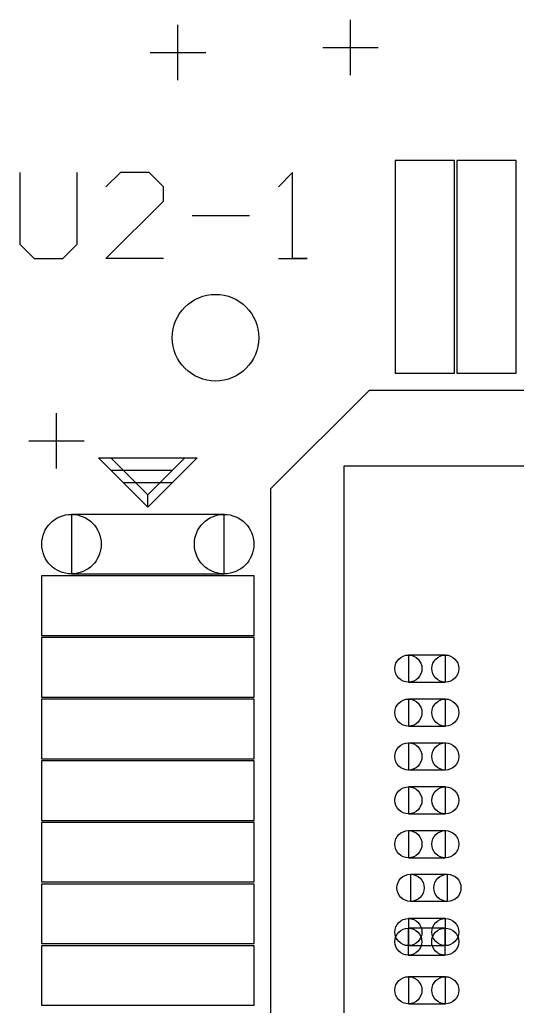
# Model space of a CAD drawing. Extents: x -69.4 to 29.6, y -21.9 to 37.7.
# Drawn here: x -35.82 to -31.78, y 16.63 to 24.63 of the extents above; entities that cross this region are included whole.
import ezdxf

# ---------------------------------------------------------------- set-up
doc = ezdxf.new("R2010")
doc.units = 0
doc.layers.get('0').update_dxf_attribs({"linetype": 'CONTINUOUS'})
for name, color, linetype in [('gg1', 1, 'CONTINUOUS'), ('gto', 5, 'CONTINUOUS'), ('gts', 1, 'CONTINUOUS')]:
    doc.layers.add(name, color=color, linetype=linetype)

# ---------------------------------------------------------------- blocks, each defined once
blk = doc.blocks.new('D47')
blk.add_lwpolyline([(-4.383991, -4.386491), (4.383991, -4.386491), (4.383991, 4.386491), (-4.383991, 4.386491)], close=True)
blk = doc.blocks.new('D63')
blk.add_lwpolyline([(0.14986, 0.10922), (-0.14986, 0.10922), (-0.14986, -0.10922), (0.14986, -0.10922)], close=True)
for centre in [(-0.14986, 0), (0.14986, 0)]:
    blk.add_circle(centre, 0.11)
blk = doc.blocks.new('D66')
blk.add_lwpolyline([(-0.863498, -0.2415), (0.863498, -0.2415), (0.863498, 0.2415), (-0.863498, 0.2415)], close=True)
blk = doc.blocks.new('D67')
blk.add_lwpolyline([(-0.2415, -0.863498), (0.2415, -0.863498), (0.2415, 0.863498), (-0.2415, 0.863498)], close=True)
blk = doc.blocks.new('D68')
blk.add_lwpolyline([(0.61976, 0.2413), (-0.61976, 0.2413), (-0.61976, -0.2413), (0.61976, -0.2413)], close=True)
for centre in [(-0.61976, 0), (0.61976, 0)]:
    blk.add_circle(centre, 0.2415)
blk = doc.blocks.new('D69')
blk.add_circle((0, 0), 0.3515)

msp = doc.modelspace()

# ---------------------------------------------------------------- linework, layer by layer
at = {"layer": 'gg1', "color": 1}
for points in [[(-34.530069, 24.140048), (-34.530069, 24.590049)], [(-33.130066, 24.181048), (-33.130066, 24.631049)], [(-34.75507, 24.365049), (-34.305069, 24.365049)], [(-33.355067, 24.406049), (-32.905066, 24.406049)], [(-35.516071, 20.989042), (-35.516071, 21.439043)], [(-35.741071, 21.214042), (-35.291071, 21.214042)]]:
    msp.add_lwpolyline(points, dxfattribs=at)
at = {"layer": 'gto', "color": 5}
for points in [[(-35.815072, 23.392047), (-35.815072, 22.809046), (-35.698071, 22.693045), (-35.465071, 22.693045), (-35.348071, 22.809046), (-35.348071, 23.392047)], [(-34.648069, 22.693045), (-35.11507, 22.693045), (-34.648069, 23.159046), (-34.648069, 23.276047), (-34.76507, 23.392047), (-34.99807, 23.392047), (-35.11507, 23.276047)], [(-33.715067, 22.693045), (-33.482067, 22.693045), (-33.599067, 22.693045), (-33.599067, 23.392047), (-33.715067, 23.276047)], [(-34.415069, 23.042046), (-33.949068, 23.042046)], [(-33.775068, 20.826042), (-32.975066, 21.626043)], [(-32.975066, 21.626043), (-23.775048, 21.626043)], [(-35.17507, 21.076042), (-34.77507, 20.676041)], [(-35.17507, 21.076042), (-34.375069, 21.076042)], [(-35.07507, 21.076042), (-34.77507, 20.776042)], [(-35.07507, 20.976042), (-34.575069, 20.976042), (-34.475069, 21.076042)], [(-34.77507, 20.776042), (-34.475069, 21.076042)], [(-34.77507, 20.676041), (-34.375069, 21.076042)], [(-34.97507, 20.876042), (-34.575069, 20.876042)], [(-33.775068, 11.626023), (-33.775068, 20.826042)], [(-34.77507, 20.676041), (-34.77507, 20.776042)], [(-34.77507, 20.676041), (-34.77507, 20.676041)]]:
    msp.add_lwpolyline(points, dxfattribs=at)

# ---------------------------------------------------------------- block references
at = {"layer": 'gts'}
for name, p in [('D67', (-32.525065, 22.626045)), ('D67', (-32.025064, 22.626045)), ('D69', (-34.225068, 22.051044)), ('D47', (-28.798058, 16.621033)), ('D68', (-34.77507, 20.376041)), ('D66', (-34.77507, 19.87604)), ('D66', (-34.77507, 19.376039)), ('D63', (-32.509065, 19.366039)), ('D66', (-34.77507, 18.876038)), ('D63', (-32.509065, 19.009038)), ('D63', (-32.509065, 18.653037)), ('D66', (-34.77507, 18.376037)), ('D63', (-32.509065, 18.297037)), ('D66', (-34.77507, 17.876036)), ('D63', (-32.509065, 17.941036)), ('D63', (-32.492065, 17.587035)), ('D66', (-34.77507, 17.376035)), ('D63', (-32.509065, 17.228034)), ('D63', (-32.510065, 17.150034)), ('D66', (-34.77507, 16.876034)), ('D63', (-32.509065, 16.756034))]:
    msp.add_blockref(name, p, dxfattribs=at)

doc.saveas('drawing.dxf')
